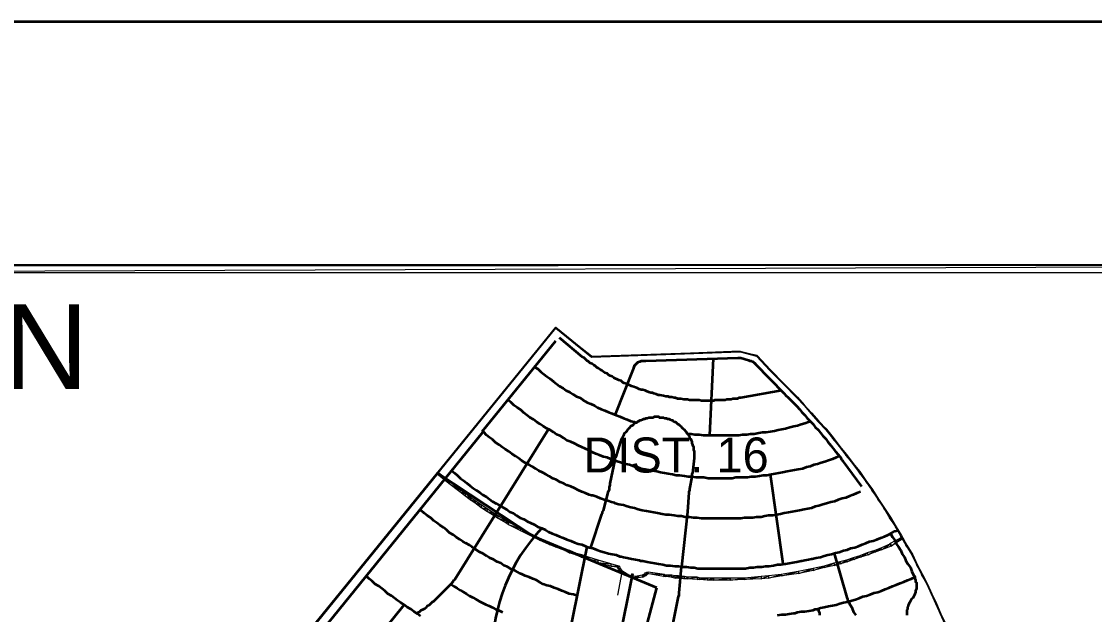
# Model space of a CAD drawing. Header units: inches. Extents: x 27 to 868, y 19 to 613.
# Drawn here: x 752.2 to 817.2, y 576.8 to 612.7 of the extents above; entities that cross this region are included whole.
import ezdxf

# ---------------------------------------------------------------- set-up
doc = ezdxf.new("R2010")
doc.units = ezdxf.units.IN
doc.header["$MEASUREMENT"] = 0
doc.layers.add('PDF_Geometry', color=7, linetype='Continuous')
doc.layers.add('PDF_Text', color=7, linetype='Continuous')
doc.styles.add('PDF Arial', font='arial.ttf')

msp = doc.modelspace()

# ---------------------------------------------------------------- linework, layer by layer
at = {"layer": 'PDF_Geometry', "lineweight": 35}
msp.add_lwpolyline([(26.63, 612.713), (867.588, 612.713), (867.588, 240.818)], dxfattribs=at)
at = {"layer": 'PDF_Geometry', "lineweight": 0}
for points in [[(55.361, 597.987), (55.857, 597.492), (851.872, 597.987), (55.361, 597.987)], [(55.857, 597.492), (851.872, 597.987), (851.377, 597.492), (55.857, 597.492)], [(720.372, 597.986), (720.868, 597.491), (851.871, 597.986), (720.372, 597.986)], [(720.868, 597.491), (851.871, 597.986), (851.375, 597.491), (720.868, 597.491)]]:
    msp.add_lwpolyline(points, dxfattribs=at)
at = {"layer": 'PDF_Geometry', "color": 8, "lineweight": 0}
for points in [[(784.59, 594.203), (762.389, 566.823), (762.344, 566.868), (784.59, 594.203)], [(784.59, 594.158), (784.59, 594.203), (762.389, 566.823), (784.59, 594.158)], [(786.752, 592.447), (784.59, 594.158), (784.59, 594.203), (786.752, 592.447)], [(786.752, 592.402), (786.752, 592.447), (784.59, 594.158), (786.752, 592.402)], [(795.759, 592.717), (795.759, 592.762), (786.752, 592.402), (795.759, 592.717)], [(795.759, 592.762), (786.752, 592.402), (786.752, 592.447), (795.759, 592.762)], [(796.795, 592.492), (795.759, 592.717), (795.759, 592.762), (796.795, 592.492)], [(796.749, 592.447), (796.795, 592.492), (795.759, 592.717), (796.749, 592.447)], [(797.605, 591.636), (796.749, 592.447), (796.795, 592.492), (797.605, 591.636)], [(797.56, 591.591), (797.605, 591.636), (796.749, 592.447), (797.56, 591.591)], [(798.416, 590.781), (797.56, 591.591), (797.605, 591.636), (798.416, 590.781)], [(798.371, 590.781), (798.416, 590.781), (797.56, 591.591), (798.371, 590.781)], [(799.181, 589.925), (799.226, 589.97), (798.371, 590.781), (799.181, 589.925)], [(799.226, 589.97), (798.371, 590.781), (798.416, 590.781), (799.226, 589.97)], [(799.632, 589.52), (799.181, 589.925), (799.226, 589.97), (799.632, 589.52)], [(799.632, 589.475), (799.632, 589.52), (799.181, 589.925), (799.632, 589.475)], [(800.082, 589.024), (799.632, 589.475), (799.632, 589.52), (800.082, 589.024)], [(800.037, 588.979), (800.082, 589.024), (799.632, 589.475), (800.037, 588.979)], [(800.532, 588.529), (800.037, 588.979), (800.082, 589.024), (800.532, 588.529)], [(800.487, 588.484), (800.532, 588.529), (800.037, 588.979), (800.487, 588.484)], [(800.983, 588.034), (800.487, 588.484), (800.532, 588.529), (800.983, 588.034)], [(800.938, 587.989), (800.983, 588.034), (800.487, 588.484), (800.938, 587.989)], [(801.388, 587.538), (800.938, 587.989), (800.983, 588.034), (801.388, 587.538)], [(801.343, 587.493), (801.388, 587.538), (800.938, 587.989), (801.343, 587.493)], [(801.793, 586.998), (801.343, 587.493), (801.388, 587.538), (801.793, 586.998)], [(801.748, 586.998), (801.793, 586.998), (801.343, 587.493), (801.748, 586.998)], [(802.154, 586.458), (802.199, 586.503), (801.748, 586.998), (802.154, 586.458)], [(802.199, 586.503), (801.748, 586.998), (801.793, 586.998), (802.199, 586.503)], [(802.604, 585.962), (802.154, 586.458), (802.199, 586.503), (802.604, 585.962)], [(802.559, 585.962), (802.604, 585.962), (802.154, 586.458), (802.559, 585.962)], [(802.964, 585.422), (803.009, 585.467), (802.559, 585.962), (802.964, 585.422)], [(803.009, 585.467), (802.559, 585.962), (802.604, 585.962), (803.009, 585.467)], [(777.475, 585.422), (777.385, 585.332), (778.196, 584.836), (777.475, 585.422)], [(777.385, 585.332), (778.196, 584.836), (778.106, 584.746), (777.385, 585.332)], [(803.369, 584.926), (802.964, 585.422), (803.009, 585.467), (803.369, 584.926)], [(803.369, 584.881), (803.369, 584.926), (802.964, 585.422), (803.369, 584.881)], [(778.196, 584.836), (778.106, 584.746), (778.826, 584.341), (778.196, 584.836)], [(778.106, 584.746), (778.826, 584.341), (778.781, 584.251), (778.106, 584.746)], [(778.826, 584.341), (778.781, 584.251), (779.141, 584.116), (778.826, 584.341)], [(803.775, 584.386), (803.369, 584.881), (803.369, 584.926), (803.775, 584.386)], [(803.73, 584.341), (803.775, 584.386), (803.369, 584.881), (803.73, 584.341)], [(804.135, 583.801), (803.73, 584.341), (803.775, 584.386), (804.135, 583.801)], [(804.09, 583.801), (804.135, 583.801), (803.73, 584.341), (804.09, 583.801)], [(778.781, 584.251), (779.141, 584.116), (779.051, 584.026), (778.781, 584.251)], [(779.141, 584.116), (779.051, 584.026), (779.502, 583.846), (779.141, 584.116)], [(779.051, 584.026), (779.502, 583.846), (779.411, 583.756), (779.051, 584.026)], [(779.502, 583.846), (779.411, 583.756), (779.772, 583.665), (779.502, 583.846)], [(779.411, 583.756), (779.772, 583.665), (779.682, 583.575), (779.411, 583.756)], [(804.45, 583.26), (804.495, 583.26), (804.09, 583.801), (804.45, 583.26)], [(804.495, 583.26), (804.09, 583.801), (804.135, 583.801), (804.495, 583.26)], [(779.772, 583.665), (779.682, 583.575), (780.087, 583.44), (779.772, 583.665)], [(779.682, 583.575), (780.087, 583.44), (780.042, 583.305), (779.682, 583.575)], [(780.087, 583.44), (780.042, 583.305), (780.492, 583.17), (780.087, 583.44)], [(780.042, 583.305), (780.492, 583.17), (780.402, 583.08), (780.042, 583.305)], [(780.492, 583.17), (780.402, 583.08), (780.807, 582.945), (780.492, 583.17)], [(780.402, 583.08), (780.807, 582.945), (780.763, 582.855), (780.402, 583.08)], [(804.81, 582.675), (804.856, 582.72), (804.45, 583.26), (804.81, 582.675)], [(804.856, 582.72), (804.45, 583.26), (804.495, 583.26), (804.856, 582.72)], [(780.807, 582.945), (780.763, 582.855), (781.123, 582.765), (780.807, 582.945)], [(780.763, 582.855), (781.123, 582.765), (781.033, 582.675), (780.763, 582.855)], [(781.123, 582.765), (781.033, 582.675), (781.663, 582.45), (781.123, 582.765)], [(781.033, 582.675), (781.663, 582.45), (781.573, 582.36), (781.033, 582.675)], [(781.663, 582.45), (781.573, 582.36), (781.753, 582.405), (781.663, 582.45)], [(781.573, 582.36), (781.753, 582.405), (781.708, 582.269), (781.573, 582.36)], [(781.753, 582.405), (781.708, 582.269), (782.474, 581.999), (781.753, 582.405)], [(805.216, 582.134), (804.81, 582.675), (804.856, 582.72), (805.216, 582.134)], [(805.171, 582.134), (805.216, 582.134), (804.81, 582.675), (805.171, 582.134)], [(781.708, 582.269), (782.474, 581.999), (782.429, 581.909), (781.708, 582.269)], [(782.474, 581.999), (782.429, 581.909), (783.284, 581.594), (782.474, 581.999)], [(782.429, 581.909), (783.284, 581.594), (783.239, 581.504), (782.429, 581.909)], [(805.486, 581.549), (805.531, 581.594), (805.171, 582.134), (805.486, 581.549)], [(805.531, 581.594), (805.171, 582.134), (805.216, 582.134), (805.531, 581.594)], [(783.284, 581.594), (783.239, 581.504), (783.645, 581.414), (783.284, 581.594)], [(783.239, 581.504), (783.645, 581.414), (783.6, 581.324), (783.239, 581.504)], [(783.645, 581.414), (783.6, 581.324), (784.23, 581.189), (783.645, 581.414)], [(783.6, 581.324), (784.23, 581.189), (784.185, 581.054), (783.6, 581.324)], [(784.23, 581.189), (784.185, 581.054), (784.59, 581.009), (784.23, 581.189)], [(804.27, 580.828), (804.315, 580.738), (804.855, 581.099), (804.27, 580.828)], [(804.315, 580.738), (804.855, 581.099), (804.901, 580.963), (804.315, 580.738)], [(804.81, 581.099), (804.901, 580.963), (805.576, 581.504), (804.81, 581.099)], [(804.901, 580.963), (805.576, 581.504), (805.621, 581.414), (804.901, 580.963)], [(805.846, 581.009), (805.486, 581.549), (805.531, 581.594), (805.846, 581.009)], [(805.801, 581.009), (805.846, 581.009), (805.486, 581.549), (805.801, 581.009)], [(784.185, 581.054), (784.59, 581.009), (784.545, 580.918), (784.185, 581.054)], [(784.59, 581.009), (784.545, 580.918), (785.176, 580.783), (784.59, 581.009)], [(784.545, 580.918), (785.176, 580.783), (785.131, 580.693), (784.545, 580.918)], [(785.131, 580.783), (785.131, 580.693), (785.446, 580.693), (785.131, 580.783)], [(785.131, 580.693), (785.446, 580.693), (785.401, 580.558), (785.131, 580.693)], [(785.446, 580.693), (785.401, 580.558), (785.851, 580.513), (785.446, 580.693)], [(785.401, 580.558), (785.851, 580.513), (785.806, 580.423), (785.401, 580.558)], [(785.851, 580.513), (785.806, 580.423), (786.167, 580.423), (785.851, 580.513)], [(803.009, 580.378), (803.054, 580.288), (803.459, 580.558), (803.009, 580.378)], [(803.054, 580.288), (803.459, 580.558), (803.505, 580.423), (803.054, 580.288)], [(803.459, 580.558), (803.505, 580.423), (803.91, 580.693), (803.459, 580.558)], [(803.505, 580.423), (803.91, 580.693), (803.91, 580.603), (803.505, 580.423)], [(803.91, 580.693), (803.91, 580.603), (804.27, 580.828), (803.91, 580.693)], [(803.91, 580.603), (804.27, 580.828), (804.315, 580.738), (803.91, 580.603)], [(806.162, 580.423), (806.207, 580.423), (805.801, 581.009), (806.162, 580.423)], [(806.207, 580.423), (805.801, 581.009), (805.846, 581.009), (806.207, 580.423)], [(785.806, 580.423), (786.167, 580.423), (786.122, 580.288), (785.806, 580.423)], [(786.167, 580.423), (786.122, 580.288), (786.572, 580.288), (786.167, 580.423)], [(786.122, 580.288), (786.572, 580.288), (786.527, 580.153), (786.122, 580.288)], [(786.572, 580.288), (786.527, 580.153), (787.157, 580.108), (786.572, 580.288)], [(786.527, 580.153), (787.157, 580.108), (787.112, 579.973), (786.527, 580.153)], [(787.157, 580.108), (787.112, 579.973), (787.923, 579.883), (787.157, 580.108)], [(787.112, 579.973), (787.923, 579.883), (787.923, 579.748), (787.112, 579.973)], [(787.923, 579.883), (787.923, 579.748), (788.418, 579.748), (787.923, 579.883)], [(800.848, 579.748), (800.893, 579.658), (801.433, 579.928), (800.848, 579.748)], [(800.893, 579.658), (801.433, 579.928), (801.478, 579.793), (800.893, 579.658)], [(801.433, 579.928), (801.478, 579.793), (801.793, 580.018), (801.433, 579.928)], [(801.478, 579.793), (801.793, 580.018), (801.838, 579.883), (801.478, 579.793)], [(801.793, 580.018), (801.838, 579.883), (802.199, 580.108), (801.793, 580.018)], [(801.838, 579.883), (802.199, 580.108), (802.244, 580.018), (801.838, 579.883)], [(802.199, 580.108), (802.244, 580.018), (802.604, 580.243), (802.199, 580.108)], [(802.244, 580.018), (802.604, 580.243), (802.649, 580.153), (802.244, 580.018)], [(802.604, 580.243), (802.649, 580.153), (803.009, 580.378), (802.604, 580.243)], [(802.649, 580.153), (803.009, 580.378), (803.054, 580.288), (802.649, 580.153)], [(806.432, 579.838), (806.477, 579.838), (806.162, 580.423), (806.432, 579.838)], [(806.477, 579.838), (806.162, 580.423), (806.207, 580.423), (806.477, 579.838)], [(806.747, 579.252), (806.792, 579.252), (806.432, 579.838), (806.747, 579.252)], [(806.792, 579.252), (806.432, 579.838), (806.477, 579.838), (806.792, 579.252)], [(787.923, 579.748), (788.418, 579.748), (788.373, 579.658), (787.923, 579.748)], [(788.463, 579.748), (788.328, 579.658), (788.508, 579.567), (788.463, 579.748)], [(788.328, 579.658), (788.508, 579.567), (788.418, 579.522), (788.328, 579.658)], [(788.598, 579.387), (788.328, 577.991)], [(788.508, 579.612), (788.418, 579.522), (788.643, 579.432), (788.508, 579.612)], [(788.418, 579.522), (788.643, 579.432), (788.553, 579.342), (788.418, 579.522)], [(788.553, 579.342), (788.643, 579.432), (788.959, 579.117), (788.553, 579.342)], [(788.643, 579.432), (788.959, 579.117), (789.004, 579.207), (788.643, 579.432)], [(788.959, 579.117), (789.004, 579.207), (789.409, 579.027), (788.959, 579.117)], [(789.004, 579.207), (789.409, 579.027), (789.409, 579.117), (789.004, 579.207)], [(789.409, 579.117), (789.859, 579.072), (789.814, 579.207), (789.409, 579.117)], [(789.814, 579.207), (789.904, 579.072), (789.904, 579.252), (789.814, 579.207)], [(789.904, 579.207), (789.949, 579.117), (789.994, 579.297), (789.904, 579.207)], [(789.904, 579.072), (789.904, 579.252), (789.949, 579.117), (789.904, 579.072)], [(789.949, 579.297), (790.039, 579.162), (790.129, 579.387), (789.949, 579.297)], [(789.949, 579.117), (789.994, 579.297), (790.04, 579.162), (789.949, 579.117)], [(790.039, 579.162), (790.129, 579.387), (790.175, 579.297), (790.039, 579.162)], [(790.175, 579.387), (790.129, 579.297), (791.165, 579.252), (790.175, 579.387)], [(790.129, 579.297), (791.165, 579.252), (791.12, 579.117), (790.129, 579.297)], [(791.12, 579.252), (791.12, 579.117), (791.3, 579.207), (791.12, 579.252)], [(791.12, 579.117), (791.3, 579.207), (791.255, 579.117), (791.12, 579.117)], [(791.3, 579.207), (791.255, 579.117), (791.616, 579.207), (791.3, 579.207)], [(791.255, 579.117), (791.616, 579.207), (791.571, 579.072), (791.255, 579.117)], [(791.616, 579.207), (791.571, 579.072), (791.796, 579.162), (791.616, 579.207)], [(791.571, 579.072), (791.796, 579.162), (791.796, 579.027), (791.571, 579.072)], [(791.796, 579.162), (791.796, 579.027), (792.021, 579.162), (791.796, 579.162)], [(791.796, 579.027), (792.021, 579.162), (792.021, 579.027), (791.796, 579.027)], [(792.021, 579.162), (792.021, 579.027), (792.381, 579.117), (792.021, 579.162)], [(797.02, 579.117), (797.02, 578.982), (797.47, 579.162), (797.02, 579.117)], [(797.02, 578.982), (797.47, 579.162), (797.47, 579.027), (797.02, 578.982)], [(797.47, 579.162), (797.47, 579.027), (798.236, 579.252), (797.47, 579.162)], [(797.47, 579.027), (798.236, 579.252), (798.281, 579.162), (797.47, 579.027)], [(798.236, 579.252), (798.281, 579.162), (799.271, 579.432), (798.236, 579.252)], [(798.281, 579.162), (799.271, 579.432), (799.316, 579.297), (798.281, 579.162)], [(799.271, 579.432), (799.316, 579.297), (800.172, 579.612), (799.271, 579.432)], [(799.316, 579.297), (800.172, 579.612), (800.172, 579.477), (799.316, 579.297)], [(800.172, 579.612), (800.172, 579.477), (800.848, 579.748), (800.172, 579.612)], [(800.172, 579.477), (800.848, 579.748), (800.848, 579.658), (800.172, 579.477)], [(807.062, 578.667), (807.107, 578.667), (806.747, 579.252), (807.062, 578.667)], [(807.107, 578.667), (806.747, 579.252), (806.792, 579.252), (807.107, 578.667)], [(789.409, 579.027), (789.409, 579.117), (789.859, 579.072), (789.409, 579.027)], [(792.021, 579.027), (792.381, 579.117), (792.336, 578.982), (792.021, 579.027)], [(792.381, 579.117), (792.336, 578.982), (792.606, 579.072), (792.381, 579.117)], [(792.336, 578.982), (792.606, 579.072), (792.561, 578.982), (792.336, 578.982)], [(792.606, 579.072), (792.561, 578.982), (793.147, 579.072), (792.606, 579.072)], [(792.561, 578.982), (793.147, 579.072), (793.147, 578.937), (792.561, 578.982)], [(793.147, 579.072), (793.147, 578.937), (793.327, 579.027), (793.147, 579.072)], [(793.147, 578.937), (793.327, 579.027), (793.282, 578.937), (793.147, 578.937)], [(793.327, 579.027), (793.282, 578.937), (793.777, 579.027), (793.327, 579.027)], [(793.282, 578.937), (793.777, 579.027), (793.777, 578.892), (793.282, 578.937)], [(793.777, 579.027), (793.777, 578.892), (794.138, 579.027), (793.777, 579.027)], [(793.777, 578.892), (794.138, 579.027), (794.138, 578.892), (793.777, 578.892)], [(794.138, 579.027), (794.138, 578.892), (795.128, 579.027), (794.138, 579.027)], [(794.138, 578.892), (795.128, 579.027), (795.128, 578.892), (794.138, 578.892)], [(795.128, 579.027), (795.173, 578.892), (796.029, 579.027), (795.128, 579.027)], [(795.173, 578.892), (796.029, 579.027), (796.029, 578.937), (795.173, 578.892)], [(796.029, 579.027), (796.029, 578.937), (797.02, 579.117), (796.029, 579.027)], [(796.029, 578.937), (797.02, 579.117), (797.02, 578.982), (796.029, 578.937)], [(807.332, 578.081), (807.377, 578.081), (807.062, 578.667), (807.332, 578.081)], [(807.377, 578.081), (807.062, 578.667), (807.107, 578.667), (807.377, 578.081)], [(807.603, 577.451), (807.648, 577.496), (807.332, 578.081), (807.603, 577.451)], [(807.648, 577.496), (807.332, 578.081), (807.377, 578.081), (807.648, 577.496)], [(807.918, 576.865), (807.603, 577.451), (807.648, 577.496), (807.918, 576.865)], [(807.873, 576.865), (807.918, 576.865), (807.603, 577.451), (807.873, 576.865)], [(808.143, 576.28), (808.188, 576.28), (807.873, 576.865), (808.143, 576.28)], [(808.188, 576.28), (807.873, 576.865), (807.918, 576.865), (808.188, 576.28)]]:
    msp.add_lwpolyline(points, dxfattribs=at)
at = {"layer": 'PDF_Geometry', "color": 8, "lineweight": 35}
for points in [[(798.281, 590.375), (795.804, 589.925), (795.669, 589.925), (795.579, 589.88), (795.444, 589.88), (795.308, 589.88), (795.218, 589.835), (795.083, 589.835), (794.948, 589.835), (794.858, 589.79), (794.723, 589.79), (794.588, 589.79), (794.498, 589.79), (794.363, 589.79), (794.228, 589.79), (794.138, 589.745), (794.002, 589.745), (793.867, 589.745), (793.777, 589.745), (793.642, 589.745), (793.507, 589.745), (793.417, 589.745), (793.282, 589.79), (793.147, 589.79), (793.057, 589.79), (792.922, 589.79), (792.787, 589.79), (792.697, 589.79), (792.561, 589.835), (792.426, 589.835), (792.336, 589.835), (792.156, 589.88), (792.066, 589.88), (791.976, 589.88), (791.841, 589.925), (791.751, 589.925), (791.616, 589.97), (791.481, 589.97), (791.39, 590.015), (791.255, 590.015), (791.12, 590.06), (790.895, 590.105), (790.805, 590.105), (790.67, 590.15), (790.535, 590.195), (790.445, 590.24), (790.355, 590.24), (790.22, 590.285), (790.085, 590.33), (789.994, 590.375), (789.859, 590.421), (789.769, 590.421), (789.634, 590.466), (789.544, 590.511), (789.409, 590.556), (789.319, 590.601), (789.184, 590.646), (789.094, 590.691), (788.959, 590.736), (788.869, 590.781), (788.734, 590.826), (788.643, 590.871), (788.553, 590.961), (788.418, 591.006), (788.328, 591.051), (788.193, 591.096), (788.103, 591.141), (788.013, 591.231), (787.878, 591.276), (787.788, 591.321), (787.698, 591.411), (787.563, 591.456), (787.473, 591.501), (787.383, 591.591), (787.292, 591.636), (787.157, 591.726), (787.067, 591.772), (786.977, 591.862), (786.887, 591.907), (786.797, 591.997), (786.662, 592.042), (786.572, 592.132), (786.482, 592.177), (786.392, 592.267), (786.302, 592.357), (786.212, 592.402), (784.816, 593.573)], [(780.132, 587.899), (784.59, 593.393)], [(788.193, 588.889), (789.319, 591.726), (789.319, 591.772), (789.319, 591.817), (789.364, 591.817), (789.364, 591.862), (789.364, 591.907), (789.409, 591.907), (789.409, 591.952), (789.454, 591.997), (789.499, 592.042), (789.544, 592.042), (789.544, 592.087), (789.589, 592.087), (789.634, 592.132), (789.679, 592.132), (789.724, 592.132), (789.769, 592.177), (789.769, 592.177), (789.814, 592.177), (789.859, 592.177), (789.949, 592.177), (790.039, 592.177), (795.624, 592.357), (795.669, 592.357), (795.714, 592.357), (795.759, 592.357), (795.804, 592.357), (796.254, 592.222), (796.344, 592.177), (796.389, 592.177), (796.434, 592.177), (796.479, 592.132), (796.524, 592.132), (796.569, 592.087), (796.614, 592.042), (796.659, 592.042), (796.659, 591.997), (798.416, 590.195), (798.506, 590.105), (798.686, 589.925), (798.821, 589.79), (799.001, 589.61), (799.181, 589.43), (799.361, 589.25), (799.497, 589.07), (799.677, 588.889), (799.812, 588.709), (799.992, 588.529), (800.172, 588.349), (800.307, 588.169), (800.487, 587.989), (800.622, 587.809), (800.757, 587.628), (800.938, 587.448), (801.073, 587.268), (801.253, 587.043), (801.388, 586.863), (801.523, 586.683), (801.703, 586.503), (801.883, 586.277), (801.883, 586.232), (801.928, 586.187), (801.973, 586.097), (803.099, 584.566)], [(793.912, 587.673), (794.138, 592.312)], [(783.284, 591.817), (783.51, 591.681), (783.69, 591.501), (783.87, 591.366), (784.05, 591.231), (784.23, 591.096), (784.455, 590.916), (784.636, 590.781), (784.816, 590.646), (785.041, 590.511), (785.221, 590.375), (785.446, 590.285), (785.626, 590.15), (785.851, 590.015), (786.077, 589.925), (786.257, 589.79), (786.482, 589.655), (786.707, 589.565), (786.932, 589.475), (787.112, 589.34), (787.338, 589.25), (787.563, 589.16), (787.788, 589.07), (788.013, 588.979), (788.238, 588.889), (788.463, 588.799), (788.688, 588.709), (788.914, 588.619), (789.139, 588.529), (789.364, 588.484), (789.454, 588.439)], [(801.793, 586.413), (801.568, 586.322), (801.343, 586.232), (801.118, 586.142), (800.893, 586.052), (800.667, 586.007), (800.442, 585.917), (800.217, 585.872), (799.992, 585.782), (799.767, 585.737), (799.542, 585.647), (799.271, 585.602), (799.046, 585.557), (798.821, 585.512), (798.596, 585.467), (798.326, 585.422), (798.1, 585.377), (797.875, 585.332), (797.65, 585.287), (797.38, 585.242), (797.155, 585.242), (796.93, 585.197), (796.659, 585.152), (796.434, 585.152), (796.209, 585.107), (795.984, 585.107), (795.714, 585.107), (795.488, 585.107), (795.263, 585.062), (795.038, 585.062), (794.993, 585.062), (794.768, 585.062), (794.543, 585.062), (794.453, 585.062), (794.273, 585.062), (794.047, 585.062), (793.822, 585.062), (793.552, 585.107), (793.327, 585.107), (793.102, 585.107), (792.832, 585.152), (792.606, 585.152), (792.381, 585.197), (792.111, 585.242), (791.886, 585.242), (791.661, 585.287), (791.39, 585.332), (791.165, 585.377), (790.94, 585.422), (790.715, 585.467), (790.445, 585.512), (790.22, 585.557), (789.994, 585.602), (789.769, 585.647), (789.544, 585.737), (789.454, 585.737), (789.319, 585.782), (789.049, 585.872), (788.824, 585.917), (788.779, 585.917), (788.598, 586.007), (788.373, 586.052), (788.148, 586.142), (788.103, 586.142), (787.923, 586.232), (787.698, 586.322), (787.473, 586.368), (787.247, 586.458), (787.022, 586.548), (786.797, 586.638), (786.572, 586.773), (786.347, 586.863), (786.167, 586.953), (785.941, 587.043), (785.716, 587.178), (785.491, 587.268), (785.266, 587.358), (785.086, 587.493), (784.861, 587.628), (784.635, 587.719), (784.455, 587.854), (784.23, 587.989), (784.05, 588.079), (783.825, 588.214), (783.645, 588.349), (783.42, 588.484), (783.239, 588.619), (783.014, 588.754), (782.834, 588.889), (782.654, 589.024), (782.474, 589.205), (782.249, 589.34), (782.068, 589.475), (781.888, 589.655), (781.708, 589.79), (781.663, 589.835)], [(786.707, 580.873), (787.383, 582.9), (787.427, 582.945), (787.427, 583.035), (787.473, 583.125), (787.788, 584.296), (787.833, 584.386), (787.833, 584.521), (787.878, 584.656), (787.878, 584.746), (788.193, 586.187), (788.193, 586.232), (788.193, 586.322), (788.238, 586.368), (788.508, 587.223), (788.508, 587.268), (788.553, 587.313), (788.553, 587.358), (788.598, 587.448), (788.598, 587.493), (788.643, 587.538), (788.643, 587.583), (788.688, 587.628), (788.733, 587.719), (788.733, 587.764), (788.779, 587.809), (788.824, 587.854), (788.869, 587.899), (788.914, 587.944), (788.959, 587.989), (788.959, 588.034), (789.004, 588.079), (789.049, 588.124), (789.094, 588.169), (789.139, 588.214), (789.184, 588.259), (789.229, 588.259), (789.274, 588.304), (789.319, 588.349), (789.364, 588.394), (789.454, 588.439), (789.499, 588.439), (789.544, 588.484), (789.589, 588.529), (789.634, 588.529), (789.679, 588.574), (789.769, 588.574), (789.814, 588.619), (789.859, 588.619), (789.904, 588.664), (789.994, 588.664), (790.039, 588.709), (790.085, 588.709), (790.13, 588.709), (790.22, 588.754), (790.265, 588.754), (790.31, 588.754), (790.4, 588.754), (790.445, 588.754), (790.49, 588.754), (790.58, 588.799), (790.625, 588.799), (790.67, 588.799), (790.76, 588.799), (790.805, 588.799), (790.85, 588.754), (790.94, 588.754), (790.985, 588.754), (791.03, 588.754), (791.12, 588.754), (791.165, 588.709), (791.21, 588.709), (791.3, 588.709), (791.345, 588.664), (791.39, 588.664), (791.436, 588.664), (791.526, 588.619), (791.616, 588.574), (791.661, 588.574), (791.706, 588.529), (791.796, 588.484), (791.841, 588.484), (791.886, 588.439), (791.931, 588.394), (791.976, 588.349), (792.021, 588.349), (792.111, 588.259), (792.156, 588.214), (792.201, 588.169), (792.246, 588.124), (792.291, 588.079), (792.336, 588.034), (792.381, 587.989), (792.426, 587.944), (792.471, 587.899), (792.516, 587.854), (792.516, 587.809), (792.561, 587.764), (792.606, 587.719), (792.651, 587.673), (792.651, 587.628), (792.696, 587.583), (792.696, 587.493), (792.742, 587.448), (792.786, 587.403), (792.786, 587.358), (792.832, 587.313), (792.832, 587.223), (792.832, 587.178), (792.877, 587.133), (792.877, 587.043), (792.922, 586.998), (792.922, 586.953), (792.922, 586.908), (792.922, 586.818), (792.922, 586.773), (792.967, 586.728), (792.967, 586.638), (792.967, 586.593), (792.967, 586.548), (792.967, 586.458), (792.967, 586.413), (792.967, 586.368), (792.967, 586.277), (792.877, 585.377), (792.832, 585.332), (792.832, 585.242), (792.832, 585.152), (792.696, 584.431), (792.696, 584.341), (792.651, 584.251), (792.651, 584.206), (792.561, 583.035), (792.201, 579.703)], [(792.561, 587.764), (792.787, 587.764), (793.012, 587.719), (793.282, 587.719), (793.507, 587.673), (793.732, 587.673), (794.002, 587.673), (794.228, 587.673), (794.453, 587.673), (794.723, 587.673), (794.948, 587.673), (795.173, 587.673), (795.444, 587.673), (795.669, 587.673), (795.894, 587.719), (796.164, 587.719), (796.389, 587.764), (796.614, 587.764), (796.885, 587.809), (797.11, 587.854), (797.335, 587.854), (797.605, 587.899), (797.83, 587.944), (798.055, 587.989), (798.281, 588.034), (798.506, 588.079), (798.776, 588.169), (799.001, 588.214), (799.226, 588.259), (799.452, 588.349), (799.677, 588.394), (799.902, 588.484), (800.037, 588.529)], [(767.928, 572.767), (780.177, 587.854)], [(776.169, 576.91), (776.259, 576.955), (776.349, 577.001), (776.439, 577.091), (776.574, 577.136), (776.664, 577.181), (776.755, 577.271), (776.845, 577.361), (776.935, 577.406), (777.025, 577.496), (777.115, 577.586), (777.205, 577.631), (777.295, 577.721), (777.385, 577.811), (778.151, 578.577), (778.241, 578.667), (778.331, 578.757), (778.331, 578.802), (778.376, 578.802), (778.376, 578.847), (778.421, 578.892), (778.466, 578.937), (784.14, 588.034)], [(803.054, 584.251), (802.829, 584.161), (802.604, 584.071), (802.379, 583.981), (802.154, 583.891), (801.928, 583.846), (801.703, 583.756), (801.478, 583.665), (801.253, 583.62), (800.983, 583.53), (800.757, 583.485), (800.532, 583.395), (800.307, 583.35), (800.082, 583.26), (799.857, 583.215), (799.632, 583.17), (799.361, 583.125), (799.136, 583.08), (798.911, 583.035), (798.686, 582.99), (798.416, 582.945), (798.191, 582.9), (797.965, 582.855), (797.74, 582.81), (797.47, 582.81), (797.245, 582.765), (797.02, 582.72), (796.749, 582.72), (796.524, 582.675), (796.299, 582.675), (796.029, 582.675), (795.804, 582.63), (795.579, 582.63), (795.308, 582.63), (795.083, 582.63), (794.858, 582.63), (794.588, 582.63), (794.363, 582.63), (794.138, 582.63), (793.867, 582.63), (793.642, 582.63), (793.417, 582.63), (793.147, 582.675), (792.922, 582.675), (792.696, 582.72), (792.426, 582.72), (792.201, 582.765), (791.976, 582.765), (791.751, 582.81), (791.481, 582.855), (791.255, 582.855), (791.03, 582.9), (790.76, 582.945), (790.535, 582.99), (790.31, 583.035), (790.085, 583.08), (789.814, 583.125), (789.589, 583.17), (789.364, 583.26), (789.139, 583.305), (788.914, 583.35), (788.688, 583.44), (788.418, 583.485), (788.193, 583.53), (788.148, 583.575), (787.968, 583.62), (787.743, 583.711), (787.518, 583.756), (787.428, 583.801), (787.292, 583.846), (787.067, 583.936), (786.842, 584.026), (786.752, 584.026), (786.617, 584.071), (786.392, 584.161), (786.167, 584.251), (785.941, 584.341), (785.716, 584.476), (785.491, 584.566), (785.266, 584.656), (785.086, 584.746), (784.861, 584.836), (784.635, 584.971), (784.41, 585.062), (784.185, 585.197), (784.005, 585.287), (783.78, 585.422), (783.555, 585.512), (783.375, 585.647), (783.149, 585.782), (782.969, 585.872), (782.744, 586.007), (782.519, 586.142), (782.339, 586.277), (782.159, 586.413), (781.933, 586.548), (781.753, 586.683), (781.528, 586.818), (781.348, 586.953), (781.168, 587.088), (780.943, 587.223), (780.763, 587.403), (780.582, 587.538), (780.402, 587.673), (780.222, 587.854), (780.132, 587.899)], [(790.715, 578.442), (783.239, 581.549), (777.43, 585.377), (770.81, 577.226), (762.659, 567.183), (779.862, 551.421), (780.627, 552.322), (781.348, 552.817), (782.384, 553.223), (783.329, 553.313), (784.005, 553.223), (784.05, 553.493), (790.715, 578.442)], [(778.286, 585.512), (778.466, 585.377), (778.646, 585.242), (778.826, 585.062), (779.006, 584.926), (779.186, 584.791), (779.412, 584.611), (779.592, 584.476), (779.772, 584.341), (779.997, 584.206), (780.177, 584.071), (780.402, 583.936), (780.582, 583.801), (780.763, 583.665), (780.988, 583.53), (781.168, 583.44), (781.393, 583.305), (781.618, 583.17), (781.798, 583.035), (782.023, 582.945), (782.204, 582.81), (782.429, 582.675), (782.654, 582.585), (782.879, 582.45), (783.059, 582.36), (783.284, 582.269), (783.51, 582.134), (783.735, 582.044), (783.96, 581.954), (784.14, 581.819), (784.365, 581.729), (784.59, 581.639), (784.816, 581.549), (785.041, 581.459), (785.266, 581.369), (785.491, 581.279), (785.716, 581.189), (785.941, 581.099), (786.167, 581.054), (786.392, 580.963), (786.617, 580.873), (786.842, 580.828), (787.067, 580.738), (787.292, 580.648), (787.518, 580.603), (787.788, 580.513), (788.013, 580.468), (788.238, 580.423), (788.463, 580.333), (788.553, 580.333), (788.688, 580.288), (788.914, 580.243), (789.184, 580.198), (789.409, 580.153), (789.634, 580.108), (789.724, 580.063), (789.859, 580.063), (790.13, 580.018), (790.355, 579.973), (790.58, 579.928), (790.805, 579.883), (791.075, 579.838), (791.3, 579.793), (791.526, 579.793), (791.796, 579.748), (792.021, 579.748), (792.246, 579.703), (792.516, 579.703), (792.742, 579.658), (792.967, 579.658), (793.192, 579.612), (793.462, 579.612), (793.687, 579.612), (793.912, 579.612), (794.183, 579.612), (794.408, 579.612), (794.633, 579.612), (794.903, 579.612), (795.128, 579.612), (795.353, 579.612), (795.624, 579.612), (795.849, 579.612), (796.074, 579.612), (796.344, 579.658), (796.569, 579.658), (796.795, 579.703), (797.065, 579.703), (797.29, 579.748), (797.515, 579.748), (797.785, 579.793), (798.01, 579.838), (798.236, 579.838), (798.506, 579.883), (798.731, 579.928), (798.956, 579.973), (799.181, 580.018), (799.451, 580.063), (799.497, 580.063), (799.677, 580.108), (799.902, 580.153), (800.082, 580.198), (800.127, 580.198), (800.352, 580.243), (800.622, 580.288), (800.848, 580.378), (801.073, 580.423), (801.298, 580.468), (801.523, 580.558), (801.748, 580.603), (802.018, 580.693), (802.244, 580.738), (802.469, 580.828), (802.694, 580.873), (802.919, 580.963), (803.144, 581.054), (803.369, 581.144), (803.595, 581.234), (803.82, 581.279), (804.045, 581.369), (804.27, 581.459), (804.495, 581.549), (804.72, 581.639), (804.946, 581.774), (805.126, 581.864), (805.306, 581.909)], [(798.371, 579.883), (797.605, 585.287)], [(785.896, 577.946), (785.671, 578.036), (785.401, 578.081), (785.176, 578.171), (784.951, 578.261), (784.725, 578.352), (784.5, 578.442), (784.275, 578.532), (784.05, 578.577), (783.825, 578.667), (783.645, 578.757), (783.42, 578.892), (783.194, 578.982), (782.969, 579.072), (782.744, 579.162), (782.564, 579.252), (782.429, 579.297), (782.294, 579.387), (782.114, 579.477), (781.888, 579.567), (781.663, 579.702), (781.438, 579.793), (781.258, 579.928), (781.033, 580.018), (780.808, 580.153), (780.582, 580.243), (780.402, 580.378), (780.177, 580.513), (779.997, 580.603), (779.772, 580.738), (779.637, 580.828), (779.502, 580.918), (779.367, 581.009), (779.141, 581.144), (778.961, 581.234), (778.781, 581.369), (778.556, 581.504), (778.376, 581.639), (778.151, 581.774), (777.97, 581.954), (777.79, 582.089), (777.565, 582.224), (777.385, 582.36), (777.205, 582.495), (777.025, 582.675), (776.8, 582.81), (776.619, 582.945), (776.439, 583.125), (776.349, 583.17)], [(804.856, 581.729), (804.991, 581.504), (805.126, 581.324), (805.216, 581.099), (805.351, 580.918), (805.486, 580.693), (805.576, 580.468), (805.711, 580.288), (805.801, 580.063), (805.936, 579.838), (806.071, 579.658), (806.162, 579.432), (806.252, 579.207), (806.297, 579.162), (806.342, 579.117), (806.342, 579.027), (806.342, 578.982), (806.387, 578.937), (806.387, 578.892), (806.387, 578.802), (806.432, 578.757), (806.432, 578.712), (806.432, 578.622), (806.432, 578.577), (806.432, 578.532), (806.432, 578.442), (806.432, 578.397), (806.432, 578.352), (806.387, 578.261), (806.387, 578.216), (806.387, 578.171), (806.342, 578.081), (806.342, 578.036), (806.297, 577.991), (806.297, 577.946), (806.252, 577.901), (806.207, 577.811), (806.162, 577.766), (806.071, 577.631), (806.026, 577.586), (806.026, 577.541), (805.981, 577.496), (805.981, 577.451), (805.936, 577.361), (805.936, 577.316), (805.891, 577.271), (805.891, 577.181), (805.891, 577.136), (805.846, 577.091), (805.846, 577.046), (805.846, 576.956), (805.846, 576.91), (805.846, 576.865), (805.846, 576.775)], [(781.753, 557.411), (786.482, 580.918)], [(802.784, 576.775), (802.649, 576.956), (802.559, 577.181), (802.424, 577.406), (802.334, 577.631), (802.289, 577.676), (802.289, 577.721), (802.289, 577.766), (802.244, 577.811), (802.244, 577.856), (801.478, 580.513)], [(776.394, 576.73), (776.214, 576.865), (775.989, 577.001), (775.809, 577.136), (775.584, 577.271), (775.404, 577.406), (775.178, 577.541), (774.998, 577.676), (774.818, 577.811), (774.638, 577.946), (774.413, 578.081), (774.233, 578.261), (774.053, 578.397), (773.872, 578.532), (773.647, 578.667), (773.467, 578.847), (773.287, 578.982), (773.107, 579.162)], [(789.229, 579.297), (784.05, 553.493)], [(787.653, 556.195), (792.021, 577.901), (792.021, 577.946), (792.066, 577.946), (792.066, 578.036), (792.066, 578.081), (792.066, 578.126), (792.201, 579.703)], [(798.01, 576.775), (798.281, 576.82), (798.506, 576.82), (798.731, 576.865), (799.001, 576.91), (799.091, 576.91), (799.226, 576.955), (799.451, 577.001), (799.677, 577.001), (799.947, 577.046), (800.172, 577.091), (800.307, 577.136), (800.397, 577.136), (800.622, 577.226), (800.848, 577.271), (801.118, 577.316), (801.343, 577.361), (801.568, 577.406), (801.793, 577.496), (802.018, 577.541), (802.289, 577.586), (802.514, 577.676), (802.739, 577.721), (802.964, 577.811), (803.189, 577.901), (803.414, 577.946), (803.64, 578.036), (803.865, 578.126), (804.09, 578.171), (804.315, 578.261), (804.54, 578.352), (804.765, 578.442), (804.991, 578.532), (805.216, 578.622), (805.441, 578.712), (805.666, 578.802), (805.891, 578.892), (806.116, 578.982), (806.342, 579.072)], [(770.99, 571.912), (775.404, 577.406)], [(800.577, 576.775), (800.577, 576.91), (800.532, 577.001), (800.532, 577.136), (800.532, 577.181)]]:
    msp.add_lwpolyline(points, dxfattribs=at)
for centre, radius, start, end in [((791.573, 574.582), 10.814, 136.4057, 180.30989), ((788.733, 594.256), 18.795, 236.05762, 246.88377)]:
    msp.add_arc(centre, radius, start, end, dxfattribs=at)

# ---------------------------------------------------------------- texts
at = {"layer": 'PDF_Text', "insert": (723.194, 590.466), "char_height": 5.13268, "attachment_point": 7, "style": 'PDF Arial'}
msp.add_mtext('\\W1.000912;KEYPLAN', dxfattribs=at)
at = {"layer": 'PDF_Text', "color": 8, "insert": (786.271, 585.386), "char_height": 2.11777, "attachment_point": 7, "style": 'PDF Arial'}
msp.add_mtext('\\W0.960649;DIST. 16', dxfattribs=at)

doc.saveas('drawing.dxf')
